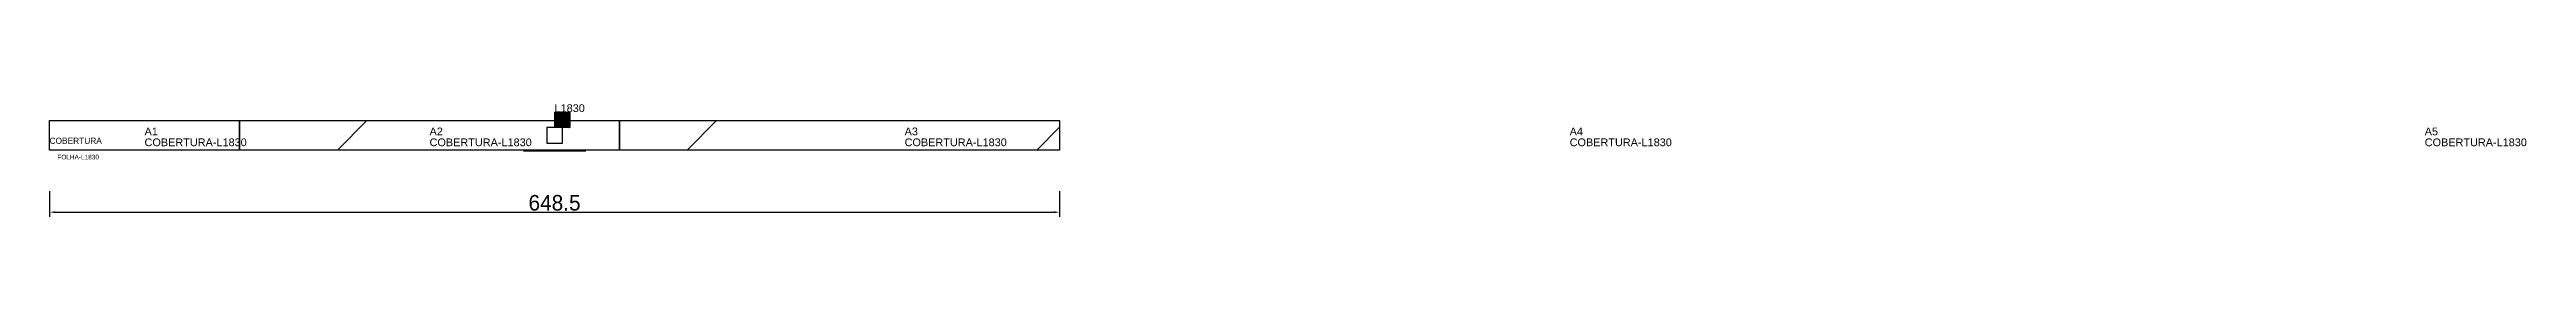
# Model space of a CAD drawing. Header units: metres. Extents: x 222 to 1813, y 140 to 212.
import ezdxf

# ---------------------------------------------------------------- set-up
doc = ezdxf.new("R2010")
doc.units = ezdxf.units.M
for name, color, linetype in [('3', 3, 'CONTINUOUS'), ('AUX00', 7, 'CONTINUOUS'), ('COTA', 241, 'CONTINUOUS'), ('FOLHA', 255, 'CONTINUOUS'), ('Hachura', 251, 'CONTINUOUS'), ('NOMENCLATURA', 7, 'CONTINUOUS'), ('Nível', 160, 'CONTINUOUS'), ('Painéis', 200, 'CONTINUOUS'), ('Pilares', 5, 'CONTINUOUS'), ('REAPROVEITAMENTO', 251, 'CONTINUOUS'), ('SARR_2.2x7', 40, 'CONTINUOUS')]:
    doc.layers.add(name, color=color, linetype=linetype)
doc.styles.add('ARIAL', font='Arial.ttf')
doc.styles.add('STR_STANDARD', font='arial.ttf')
doc.dimstyles.new('EZ DXF', dxfattribs={"dimtxt": 10, "dimasz": 3.5, "dimexe": 3, "dimexo": 1.5, "dimgap": 1, "dimtad": 1, "dimdec": 1, "dimdsep": 46, "dimcen": 2.5, "dimazin": 3, "dimtfac": 1, "dimtmove": 0, "dimatfit": 3})

msp = doc.modelspace()

# ---------------------------------------------------------------- hatches: boundary and pattern name
at = {"layer": 'Hachura'}
h = msp.add_hatch(dxfattribs=at)
h.set_pattern_fill('ANSI31', scale=50)
h.paths.add_polyline_path([(222.2, 201.5), (870.7, 201.5), (870.7, 182.5), (222.2, 182.5)])
h = msp.add_hatch(dxfattribs=at)
h.set_pattern_fill('ANSI31', scale=50)
h.paths.add_polyline_path([(222.2, 201.5), (870.7, 201.5), (870.7, 182.5), (222.2, 182.5)])
at = {"layer": 'Reaproveitamento'}
h = msp.add_hatch(dxfattribs=at)
h.set_pattern_fill('SOLID')
h.paths.add_polyline_path([(546.45, 197), (556.45, 197), (556.45, 207), (546.45, 207)])
h = msp.add_hatch(dxfattribs=at)
h.set_pattern_fill('SOLID')
h.paths.add_polyline_path([(546.45, 197), (556.45, 197), (556.45, 207), (546.45, 207)])

# ---------------------------------------------------------------- linework, layer by layer
at = {"layer": '3'}
for points in [[(344.2, 182.5), (344.2, 201.5)], [(344.2, 182.5), (344.2, 201.5)], [(588.2, 182.5), (588.2, 201.5)], [(588.2, 182.5), (588.2, 201.5)]]:
    msp.add_lwpolyline(points, close=True, dxfattribs=at)
at = {"layer": 'Painéis', "color": 200}
for p, q in [((222.2, 201.5), (870.7, 201.5)), ((222.2, 182.5), (222.2, 201.5)), ((222.2, 201.5), (870.7, 201.5)), ((222.2, 182.5), (222.2, 201.5)), ((870.7, 201.5), (870.7, 182.5)), ((870.7, 201.5), (870.7, 182.5)), ((870.7, 182.5), (222.2, 182.5)), ((870.7, 182.5), (222.2, 182.5))]:
    msp.add_line(p, q, dxfattribs=at)
at = {"layer": 'Pilares'}
msp.add_lwpolyline([(541.45, 187), (551.45, 187), (551.45, 197), (541.45, 197)], close=True, dxfattribs=at)
msp.add_lwpolyline([(541.45, 187), (551.45, 187), (551.45, 197), (541.45, 197)], close=True, dxfattribs=at)
at = {"layer": 'SARR_2.2x7'}
msp.add_line((526.45, 182), (566.45, 182), dxfattribs=at)
msp.add_line((526.45, 182), (566.45, 182), dxfattribs=at)

# ---------------------------------------------------------------- texts
at = {"layer": '3', "style": 'STR_STANDARD'}
for s, p in [('A1', (283.2, 192)), ('A1', (283.2, 192)), ('A2', (466.2, 192)), ('A2', (466.2, 192)), ('A3', (771.2, 192)), ('A3', (771.2, 192)), ('A4', (1198.2, 192)), ('A4', (1198.2, 192)), ('A5', (1747.2, 192)), ('A5', (1747.2, 192))]:
    msp.add_text(s, height=5, dxfattribs=at).set_placement(p)
at = {"layer": 'AUX00', "style": 'STR_STANDARD'}
for p in [(283.2, 185), (283.2, 185), (466.2, 185), (466.2, 185), (771.2, 185), (771.2, 185), (1198.2, 185), (1198.2, 185), (1747.2, 185), (1747.2, 185)]:
    msp.add_text('COBERTURA-L1830', height=5, dxfattribs=at).set_placement(p)
at = {"layer": 'FOLHA'}
msp.add_text('FOLHA-L1830', height=3, dxfattribs=at).set_placement((227.2, 176.5))
msp.add_text('FOLHA-L1830', height=3, dxfattribs=at).set_placement((227.2, 176.5))
at = {"layer": 'NOMENCLATURA', "insert": (546.45, 212), "char_height": 5, "attachment_point": 1, "style": 'ARIAL'}
msp.add_mtext('L1830', dxfattribs=at)
msp.add_mtext('L1830', dxfattribs=at)
at = {"layer": 'Nível'}
msp.add_text('COBERTURA', height=4, dxfattribs=at).set_placement((222.2, 186.5))
msp.add_text('COBERTURA', height=4, dxfattribs=at).set_placement((222.2, 186.5))

# ---------------------------------------------------------------- dimensions: what is measured, and where the dimension line sits
at = {"layer": 'COTA'}
msp.add_linear_dim(base=(222.2, 142.5), p1=(222.2, 157.5), p2=(870.7, 157.5), dimstyle='EZ DXF', dxfattribs=at).render()
msp.add_linear_dim(base=(222.2, 142.5), p1=(222.2, 157.5), p2=(870.7, 157.5), dimstyle='EZ DXF', dxfattribs=at).render()

doc.saveas('drawing.dxf')
